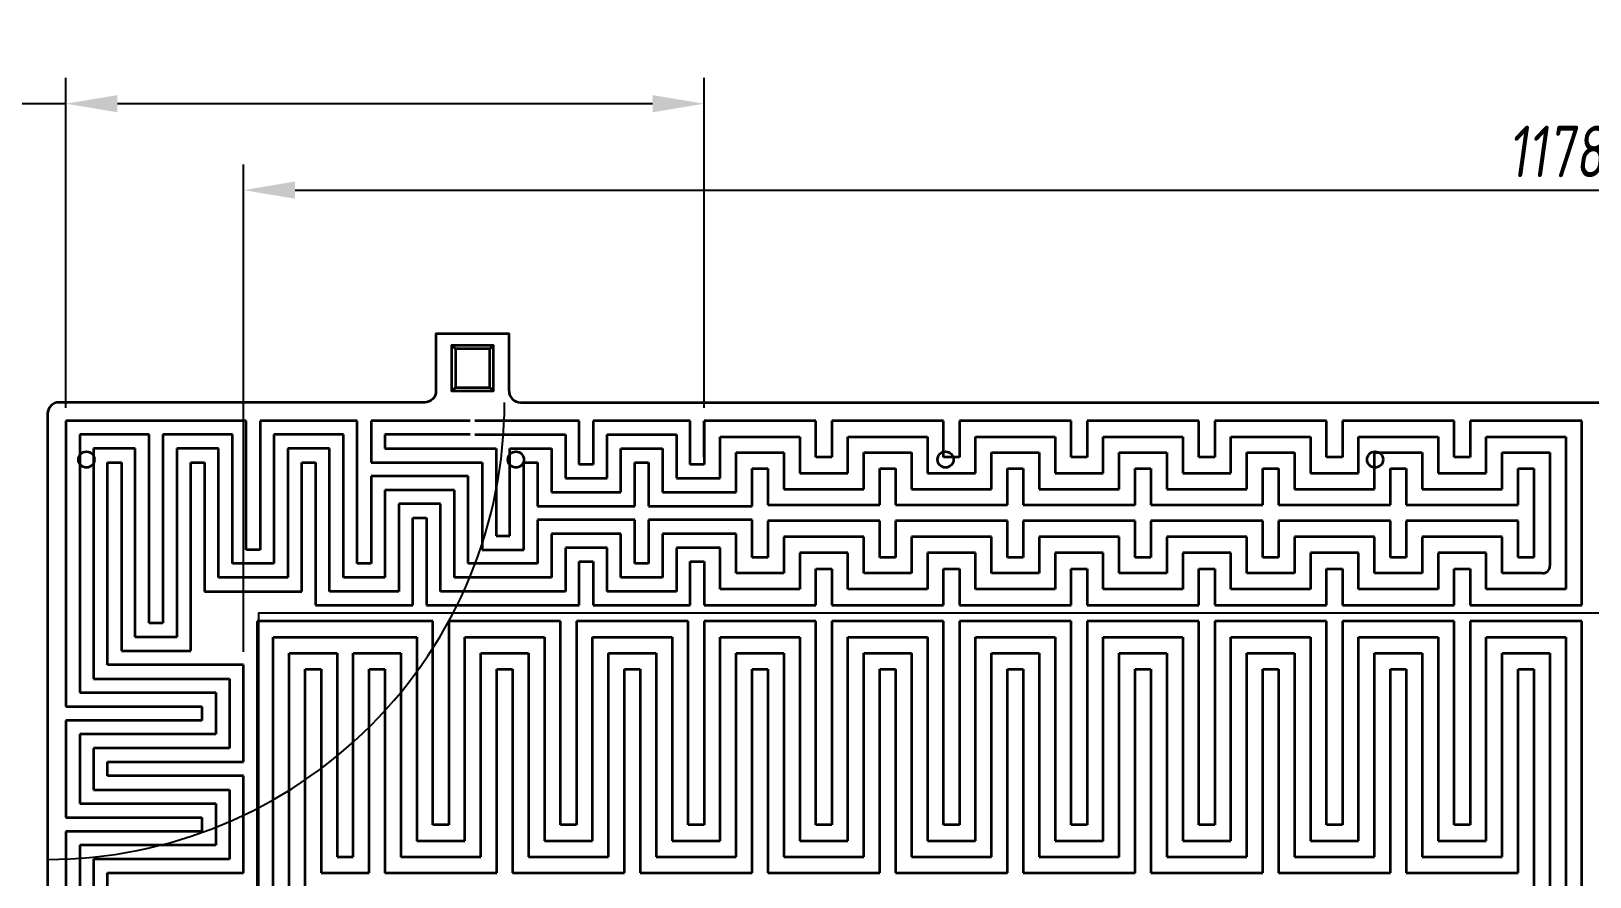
# Model space of a CAD drawing. Header units: millimetres. Extents: x -5937 to 68925, y -3068 to 5300.
# Drawn here: x 48602 to 49284, y 2417 to 2787 of the extents above; entities that cross this region are included whole.
import ezdxf

# ---------------------------------------------------------------- set-up
doc = ezdxf.new("R2010")
doc.units = ezdxf.units.MM
doc.header["$LTSCALE"] = 7
doc.header["$PDSIZE"] = -1
doc.layers.add('参照', color=6, linetype='Continuous', lineweight=9)
doc.layers.add('发热分区', color=20, linetype='Continuous')
doc.styles.add('斜仿宋', font='tssdeng.shx', dxfattribs={"width": 0.8, "oblique": 8, "bigfont": 'tssdchn.shx'})
doc.dimstyles.new('YanXiu', dxfattribs={"dimtxt": 22.5778, "dimasz": 22.5778, "dimexe": 11.2889, "dimexo": 5.64445, "dimgap": 5.64445, "dimtad": 1, "dimtoh": 1, "dimzin": 9, "dimdsep": 46, "dimtxsty": '斜仿宋', "dimcen": 22.5778, "dimazin": 2, "dimtfac": 1, "dimtmove": 0, "dimatfit": 3, "dimfxl": 1, "dimarcsym": 1})

# ---------------------------------------------------------------- blocks, each defined once
blk = doc.blocks.new('*D77')
at = {"color": 0, "lineweight": -2}
for p, q in [((48616.73, 2621.92), (48616.73, 2766.31)), ((48896.1, 2621.92), (48896.1, 2766.31)), ((48616.73, 2755.03), (48276.39, 2755.03)), ((48873.52, 2755.03), (48639.31, 2755.03))]:
    blk.add_line(p, q, dxfattribs=at)
at = {"color": 0}
for points in [[(48639.31, 2758.79), (48639.31, 2751.26), (48616.73, 2755.03)], [(48873.52, 2751.26), (48873.52, 2758.79), (48896.1, 2755.03)]]:
    blk.add_solid(points, dxfattribs=at)
at = {"layer": 'Defpoints', "color": 0}
for p in [(48616.73, 2755.03), (48616.73, 2616.28), (48896.1, 2616.28)]:
    blk.add_point(p, dxfattribs=at)
at = {"color": 0, "insert": (48435.27, 2771.96), "char_height": 22.5778, "attachment_point": 5, "style": '斜仿宋'}
blk.add_mtext('279.37/66=6.07326086956', dxfattribs=at)
blk = doc.blocks.new('*D78')
at = {"color": 0, "lineweight": -2}
for p, q in [((48694.47, 2515.07), (48694.47, 2728.48)), ((49872.99, 2515.07), (49872.99, 2728.48)), ((48717.04, 2717.19), (49850.41, 2717.19))]:
    blk.add_line(p, q, dxfattribs=at)
at = {"color": 0}
for points in [[(48717.04, 2720.96), (48717.04, 2713.43), (48694.47, 2717.19)], [(49850.41, 2713.43), (49850.41, 2720.96), (49872.99, 2717.19)]]:
    blk.add_solid(points, dxfattribs=at)
at = {"layer": 'Defpoints', "color": 0}
for p in [(49872.99, 2717.19), (48694.47, 2509.43), (49872.99, 2509.43)]:
    blk.add_point(p, dxfattribs=at)
at = {"color": 0, "insert": (49283.73, 2734.13), "char_height": 22.578, "attachment_point": 5, "style": '斜仿宋'}
blk.add_mtext('1178.52', dxfattribs=at)

msp = doc.modelspace()

# ---------------------------------------------------------------- linework, layer by layer
at = {"color": 7, "linetype": 'Continuous', "lineweight": 35}
for points in [[(48810.729, 2629.276), (48810.729, 2654.276), (48794.729, 2654.276), (48778.729, 2654.276), (48778.729, 2629.276, -0.4142136), (48773.729, 2624.276), (48613.729, 2624.276, 0.4142136), (48608.729, 2619.276), (48608.729, 1819.276, 0.4142136), (48613.729, 1814.276), (49953.729, 1814.276, 0.4142136), (49958.729, 1819.276), (49958.729, 2619.276, 0.4142136), (49953.729, 2624.276), (49793.729, 2624.276, -0.4142136), (49788.729, 2629.276), (49788.729, 2654.276), (49772.729, 2654.276), (49756.729, 2654.276), (49756.729, 2629.276)], [(48810.729, 2629.276, 0.4142136), (48815.729, 2624.276), (49751.729, 2624.276, 0.4142136), (49756.729, 2629.276)]]:
    msp.add_lwpolyline(points, format="xyb", dxfattribs=at)
for points in [[(48785.729, 2649.276), (48787.229, 2647.776), (48787.229, 2630.776), (48785.729, 2629.276), (48785.729, 2649.276), (48803.729, 2649.276), (48803.729, 2629.276), (48802.229, 2630.776), (48802.229, 2647.776), (48803.729, 2649.276)], [(48802.229, 2647.776), (48787.229, 2647.776)], [(48803.729, 2629.276), (48785.729, 2629.276)], [(48787.229, 2630.776), (48802.229, 2630.776)]]:
    msp.add_lwpolyline(points, dxfattribs=at)
at = {"color": 1}
msp.add_lwpolyline([(48608.729, 2424.276, 0.4142136), (48808.729, 2624.276)], format="xyb", dxfattribs=at)
at = {"color": 7, "linetype": 'Continuous', "lineweight": 35}
for centre in [(48625.729, 2599.276), (48813.729, 2599.276), (49001.729, 2599.276), (49189.729, 2599.276)]:
    msp.add_circle(centre, 3.5, dxfattribs=at)
at = {"layer": '参照', "linetype": 'Continuous', "lineweight": 35}
for p, q in [((48695.681, 2616.276), (48616.729, 2616.276)), ((48616.729, 2616.276), (48616.729, 2491.208)), ((48695.681, 2559.806), (48695.681, 2616.276)), ((48744.267, 2616.276), (48701.754, 2616.276)), ((48701.754, 2616.276), (48701.754, 2559.806)), ((48744.267, 2553.733), (48744.267, 2616.276)), ((48793.729, 2616.276), (48750.34, 2616.276)), ((48750.34, 2616.276), (48750.34, 2598.057)), ((48841.439, 2616.276), (48795.729, 2616.276)), ((48841.439, 2597.151), (48841.439, 2616.276)), ((48890.025, 2616.276), (48847.512, 2616.276)), ((48847.512, 2616.276), (48847.512, 2597.151)), ((48890.025, 2597.151), (48890.025, 2616.276)), ((48944.99, 2616.276), (48896.1, 2616.276)), ((48896.1, 2616.276), (48896.1, 2597.151)), ((48944.99, 2600.34), (48944.99, 2616.276)), ((49000.865, 2616.276), (48951.975, 2616.276)), ((48951.975, 2616.276), (48951.975, 2600.34)), ((49000.865, 2600.34), (49000.865, 2616.276)), ((49056.739, 2616.276), (49007.849, 2616.276)), ((49007.849, 2616.276), (49007.849, 2600.34)), ((49056.739, 2600.34), (49056.739, 2616.276)), ((49112.613, 2616.276), (49063.723, 2616.276)), ((49063.723, 2616.276), (49063.723, 2600.34)), ((49112.613, 2600.34), (49112.613, 2616.276)), ((49168.488, 2616.276), (49119.598, 2616.276)), ((49119.598, 2616.276), (49119.598, 2600.34)), ((49168.488, 2600.34), (49168.488, 2616.276)), ((49224.362, 2616.276), (49175.472, 2616.276)), ((49175.472, 2616.276), (49175.472, 2600.34)), ((49224.362, 2600.34), (49224.362, 2616.276)), ((49280.236, 2616.276), (49231.346, 2616.276)), ((49231.346, 2616.276), (49231.346, 2600.34)), ((49280.236, 2535.513), (49280.236, 2616.276)), ((48653.168, 2610.203), (48622.802, 2610.203)), ((48622.802, 2610.203), (48622.802, 2497.281)), ((48653.168, 2527.647), (48653.168, 2610.203)), ((48689.608, 2610.203), (48659.241, 2610.203)), ((48659.241, 2610.203), (48659.241, 2527.647)), ((48689.608, 2553.733), (48689.608, 2610.203)), ((48738.194, 2610.203), (48707.827, 2610.203)), ((48707.827, 2610.203), (48707.827, 2553.733)), ((48738.194, 2547.659), (48738.194, 2610.203)), ((48793.729, 2610.203), (48756.414, 2610.203)), ((48756.414, 2610.203), (48756.414, 2604.13)), ((48795.729, 2610.203), (48835.366, 2610.203)), ((48835.366, 2610.203), (48835.366, 2591.078)), ((48853.586, 2591.078), (48853.586, 2610.203)), ((48853.586, 2610.203), (48883.952, 2610.203)), ((48883.952, 2610.203), (48883.952, 2591.078)), ((48903.085, 2591.078), (48903.085, 2609.292)), ((48903.085, 2609.292), (48938.006, 2609.292)), ((48938.006, 2609.292), (48938.006, 2593.355)), ((48958.959, 2593.355), (48958.959, 2609.292)), ((48958.959, 2609.292), (48993.88, 2609.292)), ((48993.88, 2609.292), (48993.88, 2593.355)), ((49014.833, 2593.355), (49014.833, 2609.292)), ((49014.833, 2609.292), (49049.755, 2609.292)), ((49049.755, 2609.292), (49049.755, 2593.355)), ((49070.708, 2593.355), (49070.708, 2609.292)), ((49070.708, 2609.292), (49105.629, 2609.292)), ((49105.629, 2609.292), (49105.629, 2593.355)), ((49126.582, 2593.355), (49126.582, 2609.292)), ((49126.582, 2609.292), (49161.503, 2609.292)), ((49161.503, 2609.292), (49161.503, 2593.355)), ((49182.456, 2593.355), (49182.456, 2609.292)), ((49182.456, 2609.292), (49217.378, 2609.292)), ((49217.378, 2609.292), (49217.378, 2593.355)), ((49238.331, 2593.355), (49238.331, 2609.292)), ((49238.331, 2609.292), (49273.252, 2609.292)), ((49273.252, 2609.292), (49273.252, 2542.497)), ((48647.095, 2604.13), (48628.875, 2604.13)), ((48628.875, 2604.13), (48628.875, 2503.354)), ((48647.095, 2521.574), (48647.095, 2604.13)), ((48683.534, 2604.13), (48665.315, 2604.13)), ((48665.315, 2604.13), (48665.315, 2521.574)), ((48683.534, 2547.659), (48683.534, 2604.13)), ((48732.12, 2604.13), (48713.901, 2604.13)), ((48713.901, 2604.13), (48713.901, 2547.659)), ((48732.12, 2541.586), (48732.12, 2604.13)), ((48756.414, 2604.13), (48805, 2604.13)), ((48805, 2604.13), (48805, 2565.879)), ((48811.073, 2565.879), (48811.073, 2604.13)), ((48811.073, 2604.13), (48829.293, 2604.13)), ((48829.293, 2604.13), (48829.293, 2585.004)), ((48859.659, 2585.004), (48859.659, 2604.13)), ((48859.659, 2604.13), (48877.879, 2604.13)), ((48877.879, 2604.13), (48877.879, 2585.004)), ((48910.069, 2585.004), (48910.069, 2602.308)), ((48910.069, 2602.308), (48931.022, 2602.308)), ((48931.022, 2602.308), (48931.022, 2586.371)), ((48951.975, 2600.34), (48944.99, 2600.34)), ((48965.943, 2586.371), (48965.943, 2602.308)), ((48965.943, 2602.308), (48986.896, 2602.308)), ((48986.896, 2602.308), (48986.896, 2586.371)), ((49007.849, 2600.34), (49000.865, 2600.34)), ((49021.818, 2586.371), (49021.818, 2602.308)), ((49021.818, 2602.308), (49042.77, 2602.308)), ((49042.77, 2602.308), (49042.77, 2586.371)), ((49063.723, 2600.34), (49056.739, 2600.34)), ((49077.692, 2586.371), (49077.692, 2602.308)), ((49077.692, 2602.308), (49098.645, 2602.308)), ((49098.645, 2602.308), (49098.645, 2586.371)), ((49119.598, 2600.34), (49112.613, 2600.34)), ((49133.566, 2586.371), (49133.566, 2602.308)), ((49133.566, 2602.308), (49154.519, 2602.308)), ((49154.519, 2602.308), (49154.519, 2586.371)), ((49175.472, 2600.34), (49168.488, 2600.34)), ((49189.441, 2586.371), (49189.441, 2602.308)), ((49189.441, 2602.308), (49210.393, 2602.308)), ((49210.393, 2602.308), (49210.393, 2586.371)), ((49231.346, 2600.34), (49224.362, 2600.34)), ((49245.315, 2586.371), (49245.315, 2602.308)), ((49245.315, 2602.308), (49266.268, 2602.308)), ((49266.268, 2602.308), (49266.268, 2552.781)), ((48634.948, 2509.428), (48634.948, 2598.057)), ((48634.948, 2598.057), (48641.022, 2598.057)), ((48641.022, 2598.057), (48641.022, 2515.501)), ((48671.388, 2515.501), (48671.388, 2598.057)), ((48671.388, 2598.057), (48677.461, 2598.057)), ((48677.461, 2598.057), (48677.461, 2541.586)), ((48719.974, 2541.586), (48719.974, 2598.057)), ((48719.974, 2598.057), (48726.047, 2598.057)), ((48726.047, 2598.057), (48726.047, 2535.513)), ((48750.34, 2598.057), (48798.926, 2598.057)), ((48798.926, 2598.057), (48798.926, 2559.806)), ((48817.146, 2559.806), (48817.146, 2598.057)), ((48817.146, 2598.057), (48823.219, 2598.057)), ((48823.219, 2598.057), (48823.219, 2578.931)), ((48847.512, 2597.151), (48841.439, 2597.151)), ((48865.732, 2578.931), (48865.732, 2598.057)), ((48865.732, 2598.057), (48871.805, 2598.057)), ((48871.805, 2598.057), (48871.805, 2578.931)), ((48896.1, 2597.151), (48890.025, 2597.151)), ((48917.053, 2578.931), (48917.053, 2595.323)), ((48917.053, 2595.323), (48924.037, 2595.323)), ((48924.037, 2595.323), (48924.037, 2579.387)), ((48938.006, 2593.355), (48958.959, 2593.355)), ((48972.927, 2579.387), (48972.927, 2595.323)), ((48972.927, 2595.323), (48979.912, 2595.323)), ((48979.912, 2595.323), (48979.912, 2579.387)), ((48993.88, 2593.355), (49014.833, 2593.355)), ((49028.802, 2579.387), (49028.802, 2595.323)), ((49028.802, 2595.323), (49035.786, 2595.323)), ((49035.786, 2595.323), (49035.786, 2579.387)), ((49049.755, 2593.355), (49070.708, 2593.355)), ((49084.676, 2579.387), (49084.676, 2595.323)), ((49084.676, 2595.323), (49091.66, 2595.323)), ((49091.66, 2595.323), (49091.66, 2579.387)), ((49105.629, 2593.355), (49126.582, 2593.355)), ((49140.551, 2579.387), (49140.551, 2595.323)), ((49140.551, 2595.323), (49147.535, 2595.323)), ((49147.535, 2595.323), (49147.535, 2579.387)), ((49161.503, 2593.355), (49182.456, 2593.355)), ((49196.425, 2579.387), (49196.425, 2595.323)), ((49196.425, 2595.323), (49203.409, 2595.323)), ((49203.409, 2595.323), (49203.409, 2579.387)), ((49217.378, 2593.355), (49238.331, 2593.355)), ((49252.299, 2579.387), (49252.299, 2595.323)), ((49252.299, 2595.323), (49259.284, 2595.323)), ((49259.284, 2595.323), (49259.284, 2556.466)), ((48792.853, 2591.983), (48750.34, 2591.983)), ((48750.34, 2591.983), (48750.34, 2553.733)), ((48786.78, 2585.91), (48756.414, 2585.91)), ((48756.414, 2585.91), (48756.414, 2547.659)), ((48786.78, 2547.659), (48786.78, 2585.91)), ((48792.853, 2553.733), (48792.853, 2591.983)), ((48835.366, 2591.078), (48853.586, 2591.078)), ((48883.952, 2591.078), (48903.085, 2591.078)), ((48931.022, 2586.371), (48965.943, 2586.371)), ((48986.896, 2586.371), (49021.818, 2586.371)), ((49042.77, 2586.371), (49077.692, 2586.371)), ((49098.645, 2586.371), (49133.566, 2586.371)), ((49154.519, 2586.371), (49189.441, 2586.371)), ((49210.393, 2586.371), (49245.315, 2586.371)), ((48780.707, 2579.837), (48762.487, 2579.837)), ((48762.487, 2579.837), (48762.487, 2541.586)), ((48780.707, 2541.586), (48780.707, 2579.837)), ((48823.219, 2578.931), (48865.732, 2578.931)), ((48829.293, 2585.004), (48859.659, 2585.004)), ((48871.805, 2578.931), (48917.053, 2578.931)), ((48877.879, 2585.004), (48910.069, 2585.004)), ((48924.037, 2579.387), (48972.927, 2579.387)), ((48979.912, 2579.387), (49028.802, 2579.387)), ((49035.786, 2579.387), (49084.676, 2579.387)), ((49091.66, 2579.387), (49140.551, 2579.387)), ((49147.535, 2579.387), (49196.425, 2579.387)), ((49203.409, 2579.387), (49252.299, 2579.387)), ((48768.56, 2535.513), (48768.56, 2573.764)), ((48768.56, 2573.764), (48774.633, 2573.764)), ((48774.633, 2573.764), (48774.633, 2535.513)), ((48865.732, 2572.858), (48823.219, 2572.858)), ((48823.219, 2572.858), (48823.219, 2553.733)), ((48865.732, 2553.733), (48865.732, 2572.858)), ((48917.053, 2572.858), (48871.805, 2572.858)), ((48871.805, 2572.858), (48871.805, 2553.733)), ((48917.053, 2556.466), (48917.053, 2572.858)), ((48972.927, 2572.402), (48924.037, 2572.402)), ((48924.037, 2572.402), (48924.037, 2556.466)), ((48972.927, 2556.466), (48972.927, 2572.402)), ((49028.802, 2572.402), (48979.912, 2572.402)), ((48979.912, 2572.402), (48979.912, 2556.466)), ((49028.802, 2556.466), (49028.802, 2572.402)), ((49084.676, 2572.402), (49035.786, 2572.402)), ((49035.786, 2572.402), (49035.786, 2556.466)), ((49084.676, 2556.466), (49084.676, 2572.402)), ((49140.551, 2572.402), (49091.66, 2572.402)), ((49091.66, 2572.402), (49091.66, 2556.466)), ((49140.551, 2556.466), (49140.551, 2572.402)), ((49196.425, 2572.402), (49147.535, 2572.402)), ((49147.535, 2572.402), (49147.535, 2556.466)), ((49196.425, 2556.466), (49196.425, 2572.402)), ((49252.299, 2572.402), (49203.409, 2572.402)), ((49203.409, 2572.402), (49203.409, 2556.466)), ((49252.299, 2556.466), (49252.299, 2572.402)), ((48805, 2565.879), (48811.073, 2565.879)), ((48859.659, 2566.785), (48829.293, 2566.785)), ((48829.293, 2566.785), (48829.293, 2547.659)), ((48859.659, 2547.659), (48859.659, 2566.785)), ((48910.069, 2566.785), (48877.879, 2566.785)), ((48877.879, 2566.785), (48877.879, 2547.659)), ((48910.069, 2549.481), (48910.069, 2566.785)), ((48965.943, 2565.418), (48931.022, 2565.418)), ((48931.022, 2565.418), (48931.022, 2549.481)), ((48965.943, 2549.481), (48965.943, 2565.418)), ((49021.818, 2565.418), (48986.896, 2565.418)), ((48986.896, 2565.418), (48986.896, 2549.481)), ((49021.818, 2549.481), (49021.818, 2565.418)), ((49077.692, 2565.418), (49042.77, 2565.418)), ((49042.77, 2565.418), (49042.77, 2549.481)), ((49077.692, 2549.481), (49077.692, 2565.418)), ((49133.566, 2565.418), (49098.645, 2565.418)), ((49098.645, 2565.418), (49098.645, 2549.481)), ((49133.566, 2549.481), (49133.566, 2565.418)), ((49189.441, 2565.418), (49154.519, 2565.418)), ((49154.519, 2565.418), (49154.519, 2549.481)), ((49189.441, 2549.481), (49189.441, 2565.418)), ((49245.315, 2565.418), (49210.393, 2565.418)), ((49210.393, 2565.418), (49210.393, 2549.481)), ((49245.315, 2549.481), (49245.315, 2565.418)), ((48701.754, 2559.806), (48695.681, 2559.806)), ((48798.926, 2559.806), (48817.146, 2559.806)), ((48853.586, 2560.711), (48835.366, 2560.711)), ((48835.366, 2560.711), (48835.366, 2541.586)), ((48853.586, 2541.586), (48853.586, 2560.711)), ((48903.085, 2560.711), (48883.952, 2560.711)), ((48883.952, 2560.711), (48883.952, 2541.586)), ((48903.085, 2542.497), (48903.085, 2560.711)), ((48958.959, 2558.434), (48938.006, 2558.434)), ((48938.006, 2558.434), (48938.006, 2542.497)), ((48958.959, 2542.497), (48958.959, 2558.434)), ((49014.833, 2558.434), (48993.88, 2558.434)), ((48993.88, 2558.434), (48993.88, 2542.497)), ((49014.833, 2542.497), (49014.833, 2558.434)), ((49070.708, 2558.434), (49049.755, 2558.434)), ((49049.755, 2558.434), (49049.755, 2542.497)), ((49070.708, 2542.497), (49070.708, 2558.434)), ((49126.582, 2558.434), (49105.629, 2558.434)), ((49105.629, 2558.434), (49105.629, 2542.497)), ((49126.582, 2542.497), (49126.582, 2558.434)), ((49182.456, 2558.434), (49161.503, 2558.434)), ((49161.503, 2558.434), (49161.503, 2542.497)), ((49182.456, 2542.497), (49182.456, 2558.434)), ((49238.331, 2558.434), (49217.378, 2558.434)), ((49217.378, 2558.434), (49217.378, 2542.497)), ((49238.331, 2542.497), (49238.331, 2558.434)), ((48707.827, 2553.733), (48689.608, 2553.733)), ((48750.34, 2553.733), (48744.267, 2553.733)), ((48823.219, 2553.733), (48792.853, 2553.733)), ((48841.439, 2535.513), (48841.439, 2554.638)), ((48841.439, 2554.638), (48847.512, 2554.638)), ((48847.512, 2554.638), (48847.512, 2535.513)), ((48871.805, 2553.733), (48865.732, 2553.733)), ((48890.025, 2535.513), (48890.025, 2554.638)), ((48890.025, 2554.638), (48896.1, 2554.638)), ((48896.1, 2554.638), (48896.1, 2535.513)), ((48924.037, 2556.466), (48917.053, 2556.466)), ((48944.99, 2535.513), (48944.99, 2551.45)), ((48944.99, 2551.45), (48951.975, 2551.45)), ((48951.975, 2551.45), (48951.975, 2535.513)), ((48979.912, 2556.466), (48972.927, 2556.466)), ((49000.865, 2535.513), (49000.865, 2551.45)), ((49000.865, 2551.45), (49007.849, 2551.45)), ((49007.849, 2551.45), (49007.849, 2535.513)), ((49035.786, 2556.466), (49028.802, 2556.466)), ((49056.739, 2535.513), (49056.739, 2551.45)), ((49056.739, 2551.45), (49063.723, 2551.45)), ((49063.723, 2551.45), (49063.723, 2535.513)), ((49091.66, 2556.466), (49084.676, 2556.466)), ((49112.613, 2535.513), (49112.613, 2551.45)), ((49112.613, 2551.45), (49119.598, 2551.45)), ((49119.598, 2551.45), (49119.598, 2535.513)), ((49147.535, 2556.466), (49140.551, 2556.466)), ((49168.488, 2535.513), (49168.488, 2551.45)), ((49168.488, 2551.45), (49175.472, 2551.45)), ((49175.472, 2551.45), (49175.472, 2535.513)), ((49203.409, 2556.466), (49196.425, 2556.466)), ((49224.362, 2535.513), (49224.362, 2551.45)), ((49224.362, 2551.45), (49231.346, 2551.45)), ((49231.346, 2551.45), (49231.346, 2535.513)), ((49259.284, 2556.466), (49252.299, 2556.466)), ((48713.901, 2547.659), (48683.534, 2547.659)), ((48756.414, 2547.659), (48738.194, 2547.659)), ((48829.293, 2547.659), (48786.78, 2547.659)), ((48877.879, 2547.659), (48859.659, 2547.659)), ((48931.022, 2549.481), (48910.069, 2549.481)), ((48986.896, 2549.481), (48965.943, 2549.481)), ((49042.77, 2549.481), (49021.818, 2549.481)), ((49098.645, 2549.481), (49077.692, 2549.481)), ((49154.519, 2549.481), (49133.566, 2549.481)), ((49210.393, 2549.481), (49189.441, 2549.481)), ((49262.968, 2549.481), (49245.315, 2549.481)), ((48677.461, 2541.586), (48719.974, 2541.586)), ((48762.487, 2541.586), (48732.12, 2541.586)), ((48835.366, 2541.586), (48780.707, 2541.586)), ((48883.952, 2541.586), (48853.586, 2541.586)), ((48938.006, 2542.497), (48903.085, 2542.497)), ((48993.88, 2542.497), (48958.959, 2542.497)), ((49049.755, 2542.497), (49014.833, 2542.497)), ((49105.629, 2542.497), (49070.708, 2542.497)), ((49161.503, 2542.497), (49126.582, 2542.497)), ((49217.378, 2542.497), (49182.456, 2542.497)), ((49273.252, 2542.497), (49238.331, 2542.497)), ((48726.047, 2535.513), (48768.56, 2535.513)), ((48774.633, 2535.513), (48841.439, 2535.513)), ((48847.512, 2535.513), (48890.025, 2535.513)), ((48896.1, 2535.513), (48944.99, 2535.513)), ((48951.975, 2535.513), (49000.865, 2535.513)), ((49007.849, 2535.513), (49056.739, 2535.513)), ((49063.723, 2535.513), (49112.613, 2535.513)), ((49119.598, 2535.513), (49168.488, 2535.513)), ((49175.472, 2535.513), (49224.362, 2535.513)), ((49231.346, 2535.513), (49280.236, 2535.513)), ((48659.241, 2527.647), (48653.168, 2527.647)), ((48777.367, 2528.529), (48700.54, 2528.529)), ((48700.54, 2528.529), (48700.54, 2390.271)), ((48777.367, 2439.402), (48777.367, 2528.529)), ((48833.242, 2528.529), (48784.352, 2528.529)), ((48784.352, 2528.529), (48784.352, 2439.402)), ((48833.242, 2439.402), (48833.242, 2528.529)), ((48889.116, 2528.529), (48840.226, 2528.529)), ((48840.226, 2528.529), (48840.226, 2439.402)), ((48889.116, 2439.402), (48889.116, 2528.529)), ((48944.99, 2528.529), (48896.1, 2528.529)), ((48896.1, 2528.529), (48896.1, 2439.402)), ((48944.99, 2439.402), (48944.99, 2528.529)), ((49000.865, 2528.529), (48951.975, 2528.529)), ((48951.975, 2528.529), (48951.975, 2439.402)), ((49000.865, 2439.402), (49000.865, 2528.529)), ((49056.739, 2528.529), (49007.849, 2528.529)), ((49007.849, 2528.529), (49007.849, 2439.402)), ((49056.739, 2439.402), (49056.739, 2528.529)), ((49112.613, 2528.529), (49063.723, 2528.529)), ((49063.723, 2528.529), (49063.723, 2439.402)), ((49112.613, 2439.402), (49112.613, 2528.529)), ((49168.488, 2528.529), (49119.598, 2528.529)), ((49119.598, 2528.529), (49119.598, 2439.402)), ((49168.488, 2439.402), (49168.488, 2528.529)), ((49224.362, 2528.529), (49175.472, 2528.529)), ((49175.472, 2528.529), (49175.472, 2439.402)), ((49224.362, 2439.402), (49224.362, 2528.529)), ((48665.315, 2521.574), (48647.095, 2521.574)), ((48707.524, 2397.255), (48707.524, 2521.544)), ((48707.524, 2521.544), (48770.383, 2521.544)), ((48770.383, 2521.544), (48770.383, 2432.418)), ((48791.336, 2432.418), (48791.336, 2521.544)), ((48791.336, 2521.544), (48826.257, 2521.544)), ((48826.257, 2521.544), (48826.257, 2432.418)), ((48847.21, 2432.418), (48847.21, 2521.544)), ((48847.21, 2521.544), (48882.132, 2521.544)), ((48882.132, 2521.544), (48882.132, 2432.418)), ((48903.085, 2432.418), (48903.085, 2521.544)), ((48903.085, 2521.544), (48938.006, 2521.544)), ((48938.006, 2521.544), (48938.006, 2432.418)), ((48958.959, 2432.418), (48958.959, 2521.544)), ((48958.959, 2521.544), (48993.88, 2521.544)), ((48993.88, 2521.544), (48993.88, 2432.418)), ((49014.833, 2432.418), (49014.833, 2521.544)), ((49014.833, 2521.544), (49049.755, 2521.544)), ((49049.755, 2521.544), (49049.755, 2432.418)), ((49070.708, 2432.418), (49070.708, 2521.544)), ((49070.708, 2521.544), (49105.629, 2521.544)), ((49105.629, 2521.544), (49105.629, 2432.418)), ((49126.582, 2432.418), (49126.582, 2521.544)), ((49126.582, 2521.544), (49161.503, 2521.544)), ((49161.503, 2521.544), (49161.503, 2432.418)), ((49182.456, 2432.418), (49182.456, 2521.544)), ((49182.456, 2521.544), (49217.378, 2521.544)), ((49217.378, 2521.544), (49217.378, 2432.418)), ((48641.022, 2515.501), (48671.388, 2515.501)), ((48714.509, 2404.239), (48714.509, 2514.56)), ((48714.509, 2514.56), (48735.462, 2514.56)), ((48735.462, 2514.56), (48735.462, 2425.434)), ((48742.446, 2425.434), (48742.446, 2514.56)), ((48742.446, 2514.56), (48763.399, 2514.56)), ((48763.399, 2514.56), (48763.399, 2425.434)), ((48798.32, 2425.434), (48798.32, 2514.56)), ((48798.32, 2514.56), (48819.273, 2514.56)), ((48819.273, 2514.56), (48819.273, 2425.434)), ((48854.194, 2425.434), (48854.194, 2514.56)), ((48854.194, 2514.56), (48875.147, 2514.56)), ((48875.147, 2514.56), (48875.147, 2425.434)), ((48910.069, 2425.434), (48910.069, 2514.56)), ((48910.069, 2514.56), (48931.022, 2514.56)), ((48931.022, 2514.56), (48931.022, 2425.434)), ((48965.943, 2425.434), (48965.943, 2514.56)), ((48965.943, 2514.56), (48986.896, 2514.56)), ((48986.896, 2514.56), (48986.896, 2425.434)), ((49021.818, 2425.434), (49021.818, 2514.56)), ((49021.818, 2514.56), (49042.77, 2514.56)), ((49042.77, 2514.56), (49042.77, 2425.434)), ((49077.692, 2425.434), (49077.692, 2514.56)), ((49077.692, 2514.56), (49098.645, 2514.56)), ((49098.645, 2514.56), (49098.645, 2425.434)), ((49133.566, 2425.434), (49133.566, 2514.56)), ((49133.566, 2514.56), (49154.519, 2514.56)), ((49154.519, 2514.56), (49154.519, 2425.434)), ((49189.441, 2425.434), (49189.441, 2514.56)), ((49189.441, 2514.56), (49210.393, 2514.56)), ((49210.393, 2514.56), (49210.393, 2425.434)), ((48694.467, 2509.428), (48634.948, 2509.428)), ((48694.467, 2466.915), (48694.467, 2509.428)), ((48721.493, 2411.223), (48721.493, 2507.576)), ((48721.493, 2507.576), (48728.477, 2507.576)), ((48728.477, 2507.576), (48728.477, 2418.45)), ((48749.43, 2418.45), (48749.43, 2507.576)), ((48749.43, 2507.576), (48756.414, 2507.576)), ((48756.414, 2507.576), (48756.414, 2418.45)), ((48805.304, 2418.45), (48805.304, 2507.576)), ((48805.304, 2507.576), (48812.289, 2507.576)), ((48812.289, 2507.576), (48812.289, 2418.45)), ((48861.179, 2418.45), (48861.179, 2507.576)), ((48861.179, 2507.576), (48868.163, 2507.576)), ((48868.163, 2507.576), (48868.163, 2418.45)), ((48917.053, 2418.45), (48917.053, 2507.576)), ((48917.053, 2507.576), (48924.037, 2507.576)), ((48924.037, 2507.576), (48924.037, 2418.45)), ((48972.927, 2418.45), (48972.927, 2507.576)), ((48972.927, 2507.576), (48979.912, 2507.576)), ((48979.912, 2507.576), (48979.912, 2418.45)), ((49028.802, 2418.45), (49028.802, 2507.576)), ((49028.802, 2507.576), (49035.786, 2507.576)), ((49035.786, 2507.576), (49035.786, 2418.45)), ((49084.676, 2418.45), (49084.676, 2507.576)), ((49084.676, 2507.576), (49091.66, 2507.576)), ((49091.66, 2507.576), (49091.66, 2418.45)), ((49140.551, 2418.45), (49140.551, 2507.576)), ((49140.551, 2507.576), (49147.535, 2507.576)), ((49147.535, 2507.576), (49147.535, 2418.45)), ((49196.425, 2418.45), (49196.425, 2507.576)), ((49196.425, 2507.576), (49203.409, 2507.576)), ((49203.409, 2507.576), (49203.409, 2418.45)), ((48622.802, 2497.281), (48682.32, 2497.281)), ((48628.875, 2503.354), (48688.394, 2503.354)), ((48682.32, 2497.281), (48682.32, 2479.061)), ((48688.394, 2503.354), (48688.394, 2472.988)), ((48616.729, 2491.208), (48676.247, 2491.208)), ((48676.247, 2491.208), (48676.247, 2485.135)), ((48676.247, 2485.135), (48616.729, 2485.135)), ((48616.729, 2485.135), (48616.729, 2442.622)), ((48682.32, 2479.061), (48622.802, 2479.061)), ((48622.802, 2479.061), (48622.802, 2448.695)), ((48688.394, 2472.988), (48628.875, 2472.988)), ((48628.875, 2472.988), (48628.875, 2454.768)), ((48634.948, 2460.842), (48634.948, 2466.915)), ((48634.948, 2466.915), (48694.467, 2466.915)), ((48694.467, 2460.842), (48634.948, 2460.842)), ((48694.467, 2418.329), (48694.467, 2460.842)), ((48628.875, 2454.768), (48688.394, 2454.768)), ((48688.394, 2454.768), (48688.394, 2424.402)), ((48616.729, 2442.622), (48676.247, 2442.622)), ((48622.802, 2448.695), (48682.32, 2448.695)), ((48676.247, 2442.622), (48676.247, 2436.548)), ((48682.32, 2448.695), (48682.32, 2430.475)), ((48676.247, 2436.548), (48616.729, 2436.548)), ((48616.729, 2436.548), (48616.729, 2390.392)), ((48784.352, 2439.402), (48777.367, 2439.402)), ((48840.226, 2439.402), (48833.242, 2439.402)), ((48896.1, 2439.402), (48889.116, 2439.402)), ((48951.975, 2439.402), (48944.99, 2439.402)), ((49007.849, 2439.402), (49000.865, 2439.402)), ((49063.723, 2439.402), (49056.739, 2439.402)), ((49119.598, 2439.402), (49112.613, 2439.402)), ((49175.472, 2439.402), (49168.488, 2439.402)), ((49231.346, 2439.402), (49224.362, 2439.402)), ((48682.32, 2430.475), (48622.802, 2430.475)), ((48622.802, 2430.475), (48622.802, 2397.376)), ((48770.383, 2432.418), (48791.336, 2432.418)), ((48826.257, 2432.418), (48847.21, 2432.418)), ((48882.132, 2432.418), (48903.085, 2432.418)), ((48938.006, 2432.418), (48958.959, 2432.418)), ((48993.88, 2432.418), (49014.833, 2432.418)), ((49049.755, 2432.418), (49070.708, 2432.418)), ((49105.629, 2432.418), (49126.582, 2432.418)), ((49161.503, 2432.418), (49182.456, 2432.418)), ((49217.378, 2432.418), (49238.331, 2432.418)), ((48688.394, 2424.402), (48628.875, 2424.402)), ((48628.875, 2424.402), (48628.875, 2404.36)), ((48735.462, 2425.434), (48742.446, 2425.434)), ((48763.399, 2425.434), (48798.32, 2425.434)), ((48819.273, 2425.434), (48854.194, 2425.434)), ((48875.147, 2425.434), (48910.069, 2425.434)), ((48931.022, 2425.434), (48965.943, 2425.434)), ((48986.896, 2425.434), (49021.818, 2425.434)), ((49042.77, 2425.434), (49077.692, 2425.434)), ((49098.645, 2425.434), (49133.566, 2425.434)), ((49154.519, 2425.434), (49189.441, 2425.434)), ((49210.393, 2425.434), (49245.315, 2425.434)), ((48634.948, 2411.344), (48634.948, 2418.329)), ((48634.948, 2418.329), (48694.467, 2418.329)), ((48728.477, 2418.45), (48749.43, 2418.45)), ((48756.414, 2418.45), (48805.304, 2418.45)), ((48812.289, 2418.45), (48861.179, 2418.45)), ((48868.163, 2418.45), (48917.053, 2418.45)), ((48924.037, 2418.45), (48972.927, 2418.45)), ((48979.912, 2418.45), (49028.802, 2418.45)), ((49035.786, 2418.45), (49084.676, 2418.45)), ((49091.66, 2418.45), (49140.551, 2418.45)), ((49147.535, 2418.45), (49196.425, 2418.45)), ((49203.409, 2418.45), (49252.299, 2418.45))]:
    msp.add_line(p, q, dxfattribs=at)
at = {"layer": '参照', "color": 5, "linetype": 'Continuous', "lineweight": 35}
for p, q in [((49280.236, 2528.529), (49231.346, 2528.529)), ((49231.346, 2528.529), (49231.346, 2439.402)), ((49280.236, 2222.768), (49280.236, 2528.529)), ((49238.331, 2432.418), (49238.331, 2521.544)), ((49238.331, 2521.544), (49273.252, 2521.544)), ((49273.252, 2521.544), (49273.252, 2229.753)), ((49245.315, 2425.434), (49245.315, 2514.56)), ((49245.315, 2514.56), (49266.268, 2514.56)), ((49266.268, 2514.56), (49266.268, 2236.737)), ((49252.299, 2418.45), (49252.299, 2507.576)), ((49252.299, 2507.576), (49259.284, 2507.576)), ((49259.284, 2507.576), (49259.284, 2243.721))]:
    msp.add_line(p, q, dxfattribs=at)
at = {"layer": '参照', "linetype": 'Continuous', "lineweight": 35}
msp.add_lwpolyline([(48896.1, 2600.34), (48896.1, 2616.276)], dxfattribs=at)
msp.add_arc((49262.968, 2552.781), 3.3, 270, 0, dxfattribs=at)
at = {"layer": '发热分区'}
msp.add_lwpolyline([(48700.984, 1906.532), (49866.473, 1906.532), (49866.473, 2532.021), (48700.984, 2532.021)], close=True, dxfattribs=at)

# ---------------------------------------------------------------- dimensions: what is measured, and where the dimension line sits
at = {"color": 1}
dim = msp.add_linear_dim(base=(48616.729, 2755.025), p1=(48896.1, 2616.276), p2=(48616.729, 2616.276), text='<>/66=6.07326086956', dimstyle='YanXiu', override={"dimtxsty": '斜仿宋'}, dxfattribs=at)
dim.commit()
dim.dimension.update_dxf_attribs({"geometry": '*D77', "text_midpoint": (48435.268, 2771.959)})
dim = msp.add_linear_dim(base=(49872.99, 2717.195), p1=(48694.467, 2509.428), p2=(49872.99, 2509.428), dimstyle='YanXiu', dxfattribs=at)
dim.commit()
dim.dimension.update_dxf_attribs({"geometry": '*D78', "text_midpoint": (49283.729, 2734.128)})

doc.saveas('drawing.dxf')
